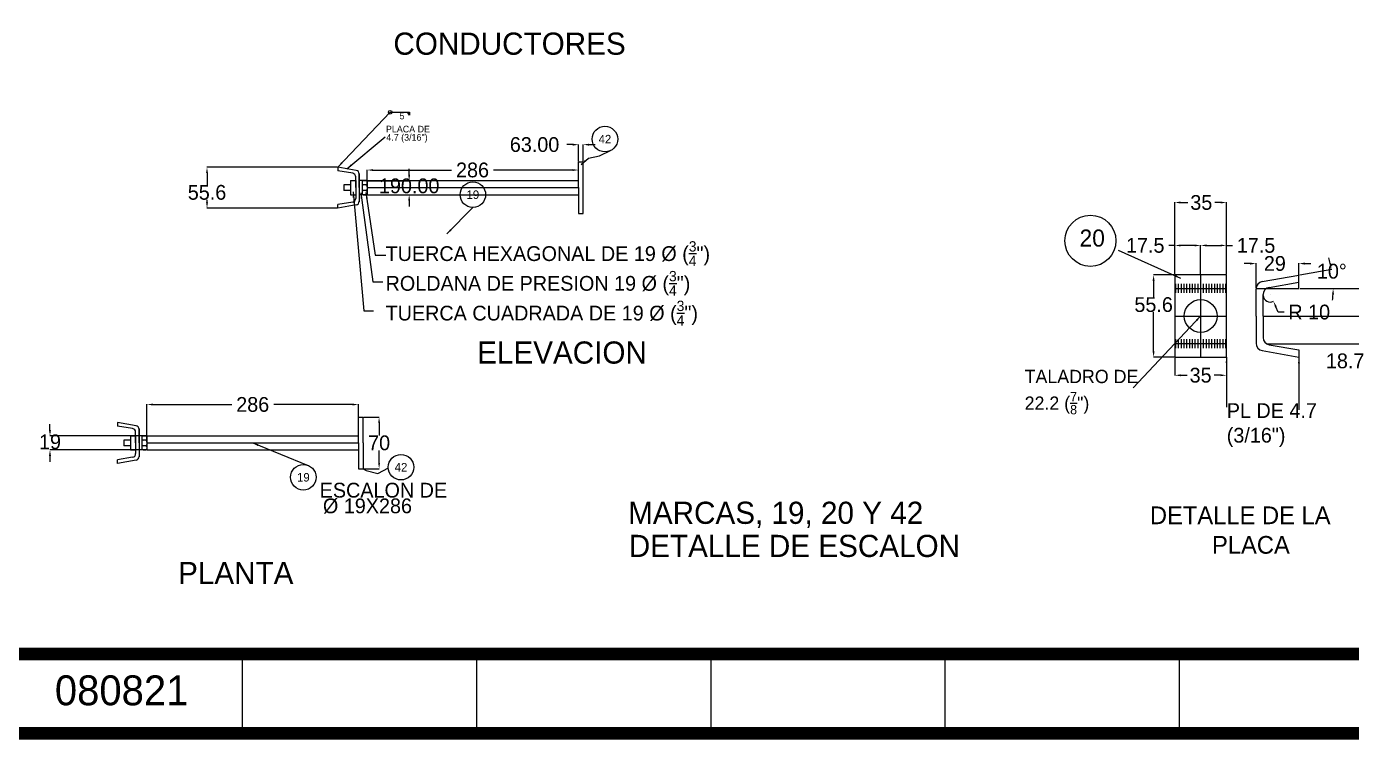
# Model space of a CAD drawing. Header units: centimetres. Extents: x 14 to 66415, y 14 to 43040.
# Drawn here: x 16094 to 34018, y 14 to 9669 of the extents above; entities that cross this region are included whole.
import ezdxf
from ezdxf.enums import TextEntityAlignment as Align

# ---------------------------------------------------------------- set-up
doc = ezdxf.new("R2010")
doc.units = ezdxf.units.CM
doc.header["$LTSCALE"] = 10
doc.header["$MEASUREMENT"] = 0
doc.layers.get('0').update_dxf_attribs({"linetype": 'CONTINUOUS'})
doc.layers.get('DEFPOINTS').update_dxf_attribs({"color": 2, "linetype": 'CONTINUOUS'})
for name, color, linetype in [('ACERO1', 144, 'CONTINUOUS'), ('DIMENCIONES', 252, 'CONTINUOUS'), ('MARCO', 7, 'CONTINUOUS'), ('TEXT', 7, 'CONTINUOUS'), ('TEXTOS', 7, 'CONTINUOUS')]:
    doc.layers.add(name, color=color, linetype=linetype)
doc.styles.get("Standard").update_dxf_attribs({"font": ''})
doc.styles.add('Zurich', font='')
doc.styles.get('Standard').set_extended_font_data('Zurich Ex BT')
doc.styles.get('Zurich').set_extended_font_data('Zurich Ex BT')
doc.dimstyles.get("Standard").update_dxf_attribs({"dimtxt": 200, "dimasz": 80, "dimexe": 3, "dimexo": 10, "dimgap": 0.09, "dimtad": 0, "dimtih": 1, "dimtoh": 1, "dimzin": 0, "dimdsep": 46, "dimtxsty": 'Standard', "dimcen": 0.09, "dimclrd": 256, "dimclre": 256, "dimclrt": 256, "dimadec": 0, "dimazin": 0, "dimtfac": 1, "dimtofl": 0, "dimtmove": 0, "dimatfit": 3, "dimfxl": 0, "dimtolj": 1, "dimtzin": 0, "dimlwd": 0, "dimlwe": 0, "dimarcsym": 0})

# ---------------------------------------------------------------- blocks, each defined once
blk = doc.blocks.new('*D98')
at = {"layer": 'DEFPOINTS', "color": 0}
for p in [(33402, 6122), (33402, 5748), (34343, 5748)]:
    blk.add_point(p, dxfattribs=at)
at = {"layer": 'DIMENCIONES', "lineweight": 0}
for p, q in [((34343, 6122), (34343, 6522)), ((34343, 6522), (34423, 6522)), ((33412, 6122), (34346, 6122)), ((34343, 5828), (34343, 6042)), ((33412, 5748), (34346, 5748))]:
    blk.add_line(p, q, dxfattribs=at)
at = {"layer": 'DIMENCIONES'}
for points in [[(34330, 6042), (34357, 6042), (34343, 6122)], [(34330, 5828), (34357, 5828), (34343, 5748)]]:
    blk.add_solid(points, dxfattribs=at)
at = {"layer": 'DIMENCIONES', "insert": (34741, 6522), "char_height": 200, "attachment_point": 5}
blk.add_mtext('\\A1;18.7', dxfattribs=at)
blk = doc.blocks.new('*D99')
at = {"layer": 'DEFPOINTS', "color": 0}
for p in [(32727, 6459), (32727, 6122), (33307, 6122)]:
    blk.add_point(p, dxfattribs=at)
at = {"layer": 'DIMENCIONES', "lineweight": 0}
for p, q in [((32647, 6459), (32567, 6459)), ((32727, 6132), (32727, 6462)), ((33307, 6132), (33307, 6462)), ((33387, 6459), (33467, 6459))]:
    blk.add_line(p, q, dxfattribs=at)
at = {"layer": 'DIMENCIONES'}
for points in [[(32647, 6472), (32647, 6445), (32727, 6459)], [(33387, 6472), (33387, 6445), (33307, 6459)]]:
    blk.add_solid(points, dxfattribs=at)
at = {"layer": 'DIMENCIONES', "insert": (32981, 6459), "char_height": 200, "attachment_point": 5}
blk.add_mtext('\\A1;29', dxfattribs=at)
blk = doc.blocks.new('*D100')
at = {"layer": 'DEFPOINTS', "color": 0}
for p in [(31627, 6304), (31341, 5192), (31627, 5192)]:
    blk.add_point(p, dxfattribs=at)
at = {"layer": 'DIMENCIONES', "lineweight": 0}
for p, q in [((31617, 6304), (31338, 6304)), ((31341, 6224), (31341, 6003)), ((31341, 5272), (31341, 5800)), ((31617, 5192), (31338, 5192))]:
    blk.add_line(p, q, dxfattribs=at)
at = {"layer": 'DIMENCIONES'}
for points in [[(31327, 6224), (31354, 6224), (31341, 6304)], [(31327, 5272), (31354, 5272), (31341, 5192)]]:
    blk.add_solid(points, dxfattribs=at)
at = {"layer": 'DIMENCIONES', "insert": (31341, 5902), "char_height": 200, "attachment_point": 5}
blk.add_mtext('\\A1;55.6', dxfattribs=at)
blk = doc.blocks.new('*D101')
at = {"layer": 'DEFPOINTS', "color": 0}
for p in [(31627, 5192), (32327, 5192), (32327, 4946)]:
    blk.add_point(p, dxfattribs=at)
at = {"layer": 'DIMENCIONES', "lineweight": 0}
for p, q in [((31627, 5182), (31627, 4943)), ((32327, 5182), (32327, 4943)), ((31707, 4946), (31794, 4946)), ((32247, 4946), (32161, 4946))]:
    blk.add_line(p, q, dxfattribs=at)
at = {"layer": 'DIMENCIONES'}
for points in [[(31707, 4959), (31707, 4933), (31627, 4946)], [(32247, 4959), (32247, 4933), (32327, 4946)]]:
    blk.add_solid(points, dxfattribs=at)
at = {"layer": 'DIMENCIONES', "insert": (31977, 4946), "char_height": 200, "attachment_point": 5}
blk.add_mtext('\\A1;35', dxfattribs=at)
blk = doc.blocks.new('*D102')
at = {"layer": 'DEFPOINTS', "color": 0}
for p in [(32821, 5748), (32867, 5374), (34330, 5374)]:
    blk.add_point(p, dxfattribs=at)
at = {"layer": 'DIMENCIONES', "lineweight": 0}
for p, q in [((32831, 5748), (34333, 5748)), ((34330, 5668), (34330, 5454)), ((32877, 5374), (34333, 5374)), ((34330, 5374), (34330, 5140)), ((34330, 5140), (34250, 5140))]:
    blk.add_line(p, q, dxfattribs=at)
at = {"layer": 'DIMENCIONES'}
for points in [[(34317, 5668), (34343, 5668), (34330, 5748)], [(34317, 5454), (34343, 5454), (34330, 5374)]]:
    blk.add_solid(points, dxfattribs=at)
at = {"layer": 'DIMENCIONES', "insert": (33932, 5140), "char_height": 200, "attachment_point": 5}
blk.add_mtext('\\A1;18.7', dxfattribs=at)
blk = doc.blocks.new('*D199')
at = {"layer": 'DEFPOINTS', "color": 0}
for p in [(20584, 4550), (17724, 4030), (20584, 4030)]:
    blk.add_point(p, dxfattribs=at)
at = {"layer": 'DIMENCIONES', "lineweight": 0}
for p, q in [((17724, 4040), (17724, 4553)), ((17804, 4550), (18870, 4550)), ((20504, 4550), (19438, 4550)), ((20584, 4040), (20584, 4553))]:
    blk.add_line(p, q, dxfattribs=at)
at = {"layer": 'DIMENCIONES'}
for points in [[(17804, 4563), (17804, 4537), (17724, 4550)], [(20504, 4563), (20504, 4537), (20584, 4550)]]:
    blk.add_solid(points, dxfattribs=at)
at = {"layer": 'DIMENCIONES', "insert": (19154, 4550), "char_height": 200, "attachment_point": 5}
blk.add_mtext('\\A1;286', dxfattribs=at)
blk = doc.blocks.new('*D200')
at = {"layer": 'DEFPOINTS', "color": 0}
for p in [(17724, 4125), (16412, 3935), (17724, 3935)]:
    blk.add_point(p, dxfattribs=at)
at = {"layer": 'DIMENCIONES', "lineweight": 0}
for p, q in [((17714, 4125), (16409, 4125)), ((16412, 4205), (16412, 4285)), ((17714, 3935), (16409, 3935)), ((16412, 3855), (16412, 3775))]:
    blk.add_line(p, q, dxfattribs=at)
at = {"layer": 'DIMENCIONES'}
for points in [[(16398, 4205), (16425, 4205), (16412, 4125)], [(16398, 3855), (16425, 3855), (16412, 3935)]]:
    blk.add_solid(points, dxfattribs=at)
at = {"layer": 'DIMENCIONES', "insert": (16412, 4044), "char_height": 200, "attachment_point": 5}
blk.add_mtext('\\A1;19', dxfattribs=at)
blk = doc.blocks.new('*D201')
at = {"layer": 'DEFPOINTS', "color": 0}
for p in [(32327, 6704), (31977, 6304), (32327, 6304)]:
    blk.add_point(p, dxfattribs=at)
at = {"layer": 'DIMENCIONES', "lineweight": 0}
for p, q in [((31977, 6314), (31977, 6707)), ((32057, 6704), (32247, 6704)), ((32327, 6314), (32327, 6707)), ((32327, 6704), (32407, 6704))]:
    blk.add_line(p, q, dxfattribs=at)
at = {"layer": 'DIMENCIONES'}
for points in [[(32057, 6717), (32057, 6691), (31977, 6704)], [(32247, 6717), (32247, 6691), (32327, 6704)]]:
    blk.add_solid(points, dxfattribs=at)
at = {"layer": 'DIMENCIONES', "insert": (32727, 6704), "char_height": 200, "attachment_point": 5}
blk.add_mtext('\\A1;17.5', dxfattribs=at)
blk = doc.blocks.new('*D202')
at = {"layer": 'DEFPOINTS', "color": 0}
for p in [(31627, 6704), (31627, 6304), (31977, 6304)]:
    blk.add_point(p, dxfattribs=at)
at = {"layer": 'DIMENCIONES', "lineweight": 0}
for p, q in [((31627, 6704), (31547, 6704)), ((31627, 6314), (31627, 6707)), ((31897, 6704), (31707, 6704)), ((31977, 6314), (31977, 6707))]:
    blk.add_line(p, q, dxfattribs=at)
at = {"layer": 'DIMENCIONES'}
for points in [[(31707, 6717), (31707, 6691), (31627, 6704)], [(31897, 6717), (31897, 6691), (31977, 6704)]]:
    blk.add_solid(points, dxfattribs=at)
at = {"layer": 'DIMENCIONES', "insert": (31228, 6704), "char_height": 200, "attachment_point": 5}
blk.add_mtext('\\A1;17.5', dxfattribs=at)
blk = doc.blocks.new('*D203')
at = {"layer": 'DEFPOINTS', "color": 0}
for p in [(33307, 6304), (32727, 6122), (32810, 6216), (33307, 6122), (33768, 6209)]:
    blk.add_point(p, dxfattribs=at)
at = {"layer": 'DIMENCIONES', "lineweight": 0}
for p, q in [((33317, 6305), (33750, 6382)), ((33317, 6122), (33773, 6122))]:
    blk.add_line(p, q, dxfattribs=at)
for start, end in [(13.1109, 16.191), (353.8398, 356.9199)]:
    blk.add_arc((32282, 6122), 1488, start, end, dxfattribs=at)
at = {"layer": 'DIMENCIONES'}
for points in [[(33744, 6463), (33718, 6457), (33747, 6381)], [(33755, 6043), (33781, 6042), (33770, 6122)]]:
    blk.add_solid(points, dxfattribs=at)
at = {"layer": 'DIMENCIONES', "insert": (33752, 6354), "char_height": 200, "attachment_point": 5}
blk.add_mtext('\\A1;10°', dxfattribs=at)
blk = doc.blocks.new('*D204')
at = {"layer": 'DEFPOINTS', "color": 0}
for p in [(23625, 8069), (23562, 7836), (23625, 7836)]:
    blk.add_point(p, dxfattribs=at)
at = {"layer": 'DIMENCIONES', "lineweight": 0}
for p, q in [((23482, 8069), (23402, 8069)), ((23562, 7846), (23562, 8072)), ((23625, 7846), (23625, 8072)), ((23705, 8069), (23785, 8069))]:
    blk.add_line(p, q, dxfattribs=at)
at = {"layer": 'DIMENCIONES'}
for points in [[(23482, 8082), (23482, 8055), (23562, 8069)], [(23705, 8082), (23705, 8055), (23625, 8069)]]:
    blk.add_solid(points, dxfattribs=at)
at = {"layer": 'DIMENCIONES', "insert": (22967, 8069), "char_height": 200, "attachment_point": 5}
blk.add_mtext('\\A1;63.00', dxfattribs=at)
blk = doc.blocks.new('*D205')
at = {"layer": 'DEFPOINTS', "color": 0}
for p in [(20305, 7763), (18536, 7207), (20305, 7207)]:
    blk.add_point(p, dxfattribs=at)
at = {"layer": 'DIMENCIONES', "lineweight": 0}
for p, q in [((20295, 7763), (18533, 7763)), ((18536, 7683), (18536, 7524)), ((20295, 7207), (18533, 7207)), ((18536, 7287), (18536, 7320))]:
    blk.add_line(p, q, dxfattribs=at)
at = {"layer": 'DIMENCIONES'}
for points in [[(18523, 7683), (18549, 7683), (18536, 7763)], [(18523, 7287), (18549, 7287), (18536, 7207)]]:
    blk.add_solid(points, dxfattribs=at)
at = {"layer": 'DIMENCIONES', "insert": (18536, 7422), "char_height": 200, "attachment_point": 5}
blk.add_mtext('\\A1;55.6', dxfattribs=at)
blk = doc.blocks.new('*D206')
at = {"layer": 'DEFPOINTS', "color": 0}
for p in [(23562, 7725), (20702, 7486), (23562, 7486)]:
    blk.add_point(p, dxfattribs=at)
at = {"layer": 'DIMENCIONES', "lineweight": 0}
for p, q in [((20702, 7496), (20702, 7728)), ((20782, 7725), (21844, 7725)), ((23482, 7725), (22411, 7725)), ((23562, 7496), (23562, 7728))]:
    blk.add_line(p, q, dxfattribs=at)
at = {"layer": 'DIMENCIONES'}
for points in [[(20782, 7738), (20782, 7712), (20702, 7725)], [(23482, 7738), (23482, 7712), (23562, 7725)]]:
    blk.add_solid(points, dxfattribs=at)
at = {"layer": 'DIMENCIONES', "insert": (22128, 7725), "char_height": 200, "attachment_point": 5}
blk.add_mtext('\\A1;286', dxfattribs=at)
blk = doc.blocks.new('*D207')
at = {"layer": 'DEFPOINTS', "color": 0}
for p in [(20702, 7581), (20702, 7391), (21271, 7391)]:
    blk.add_point(p, dxfattribs=at)
at = {"layer": 'DIMENCIONES', "lineweight": 0}
for p, q in [((21271, 7661), (21271, 7741)), ((20712, 7581), (21274, 7581)), ((20712, 7391), (21274, 7391)), ((21271, 7311), (21271, 7231))]:
    blk.add_line(p, q, dxfattribs=at)
at = {"layer": 'DIMENCIONES'}
for points in [[(21257, 7661), (21284, 7661), (21271, 7581)], [(21257, 7311), (21284, 7311), (21271, 7391)]]:
    blk.add_solid(points, dxfattribs=at)
at = {"layer": 'DIMENCIONES', "insert": (21271, 7510), "char_height": 200, "attachment_point": 5}
blk.add_mtext('\\A1;190.00', dxfattribs=at)
blk = doc.blocks.new('*D213')
at = {"layer": 'DEFPOINTS', "color": 0}
for p in [(20647, 4380), (20647, 3680), (20864, 3680)]:
    blk.add_point(p, dxfattribs=at)
at = {"layer": 'DIMENCIONES', "lineweight": 0}
for p, q in [((20657, 4380), (20867, 4380)), ((20864, 4300), (20864, 4132)), ((20864, 3760), (20864, 3928)), ((20657, 3680), (20867, 3680))]:
    blk.add_line(p, q, dxfattribs=at)
at = {"layer": 'DIMENCIONES'}
for points in [[(20851, 4300), (20877, 4300), (20864, 4380)], [(20851, 3760), (20877, 3760), (20864, 3680)]]:
    blk.add_solid(points, dxfattribs=at)
at = {"layer": 'DIMENCIONES', "insert": (20864, 4030), "char_height": 200, "attachment_point": 5}
blk.add_mtext('\\A1;70', dxfattribs=at)
blk = doc.blocks.new('*D214')
at = {"layer": 'DEFPOINTS', "color": 0}
for p in [(32921, 6038), (32962, 5947)]:
    blk.add_point(p, dxfattribs=at)
at = {"layer": 'DIMENCIONES', "lineweight": 0}
for p, q in [((32921, 6038), (32921, 6038)), ((32921, 6038), (32921, 6038)), ((33028, 5801), (32995, 5874)), ((33108, 5801), (33028, 5801))]:
    blk.add_line(p, q, dxfattribs=at)
blk.add_arc((32921, 6038), 100, 185.7296, 295.9066, dxfattribs=at)
at = {"layer": 'DIMENCIONES'}
blk.add_solid([(33007, 5879), (32983, 5868), (32962, 5947)], dxfattribs=at)
at = {"layer": 'DIMENCIONES', "insert": (33446, 5801), "char_height": 200, "attachment_point": 5}
blk.add_mtext('\\A1;R 10', dxfattribs=at)
blk = doc.blocks.new('*D215')
at = {"layer": 'DEFPOINTS', "color": 0}
for p in [(32327, 7285), (31627, 6304), (32327, 6304)]:
    blk.add_point(p, dxfattribs=at)
at = {"layer": 'DIMENCIONES', "lineweight": 0}
for p, q in [((31627, 6314), (31627, 7288)), ((31707, 7285), (31802, 7285)), ((32247, 7285), (32169, 7285)), ((32327, 6314), (32327, 7288))]:
    blk.add_line(p, q, dxfattribs=at)
at = {"layer": 'DIMENCIONES'}
for points in [[(31707, 7299), (31707, 7272), (31627, 7285)], [(32247, 7299), (32247, 7272), (32327, 7285)]]:
    blk.add_solid(points, dxfattribs=at)
at = {"layer": 'DIMENCIONES', "insert": (31986, 7285), "char_height": 200, "attachment_point": 5}
blk.add_mtext('\\A1;35', dxfattribs=at)

msp = doc.modelspace()

# ---------------------------------------------------------------- hatches: boundary and pattern name
at = {"layer": 'ACERO1'}
h = msp.add_hatch(dxfattribs=at)
h.set_pattern_fill('ANSI31', color=256, scale=300, angle=45, style=0)
h.set_pattern_definition([(90, (2421592.18, -1741117.605), (-37.5, 7e-15), [])])
h.paths.add_polyline_path([(31977.307, 5434.259), (31627.307, 5434.259), (31627.307, 5374.259), (31977.307, 5374.259)])
h.paths.add_polyline_path([(32327.307, 5434.259), (31977.307, 5434.259), (31977.307, 5374.259), (32327.307, 5374.259)])
h.paths.add_polyline_path([(32327.307, 5374.259), (31977.307, 5374.259), (31977.307, 5314.259), (32327.307, 5314.259)])
h.paths.add_polyline_path([(31977.307, 5374.259), (31627.307, 5374.259), (31627.307, 5314.259), (31977.307, 5314.259)])
h.paths.add_polyline_path([(31977.307, 6122.259), (31627.307, 6122.259), (31627.307, 6062.259), (31977.307, 6062.259)])
h.paths.add_polyline_path([(32327.307, 6122.259), (31977.307, 6122.259), (31977.307, 6062.259), (32327.307, 6062.259)])
h.paths.add_polyline_path([(32327.307, 6182.259), (31977.307, 6182.259), (31977.307, 6122.259), (32327.307, 6122.259)])
h.paths.add_polyline_path([(31977.307, 6182.259), (31627.307, 6182.259), (31627.307, 6122.259), (31977.307, 6122.259)])

# ---------------------------------------------------------------- linework, layer by layer
for p, q in [((20304.99, 7763.317), (20304.99, 7715.615)), ((17326.783, 4306.96), (17326.783, 4259.259))]:
    msp.add_line(p, q)
at = {"lineweight": 5}
for centre, radius in [((23918.713, 8144.244), 172.943), ((22132.248, 7391.453), 172.943), ((30486.293, 6766.887), 345.886), ((21160.043, 3701.523), 172.943), ((19839.435, 3564.715), 172.943)]:
    msp.add_circle(centre, radius, dxfattribs=at)
for centre in [(20685.8, 7565.005), (17707.593, 4108.649)]:
    msp.add_arc(centre, 16.447, 0, 90, dxfattribs=at)
at = {"layer": 'ACERO1'}
for p, q in [((20553.6, 7720.193), (20304.99, 7763.317)), ((20506.6, 7680.643), (20304.99, 7715.615)), ((23562.248, 7486.453), (23562.248, 7836.453)), ((23562.248, 7836.453), (23625.248, 7836.453)), ((23625.248, 7136.453), (23625.248, 7836.453)), ((20478.956, 7581.453), (20478.956, 7391.453)), ((20478.956, 7581.453), (20548.054, 7581.453)), ((20548.054, 7486.453), (20548.054, 7631.379)), ((20548.054, 7581.453), (20548.054, 7391.453)), ((20548.054, 7486.453), (20548.054, 7569.762)), ((20595.054, 7676.453), (20595.054, 7296.453)), ((20595.054, 7670.928), (20595.054, 7301.977)), ((20595.054, 7486.453), (20595.054, 7670.928)), ((20595.054, 7581.453), (20595.054, 7391.453)), ((20702.248, 7581.453), (20595.054, 7581.453)), ((20633.149, 7581.453), (20633.149, 7391.453)), ((20633.149, 7565.005), (20633.149, 7407.9)), ((20702.248, 7581.453), (23562.248, 7581.453)), ((20702.248, 7581.453), (20702.248, 7391.453)), ((20702.248, 7565.005), (20702.248, 7541.32)), ((20478.956, 7524.872), (20388.412, 7524.872)), ((20388.412, 7524.872), (20388.412, 7448.033)), ((20478.956, 7448.033), (20388.412, 7448.033)), ((20478.956, 7391.453), (20548.054, 7391.453)), ((20548.054, 7486.453), (20548.054, 7341.526)), ((20595.054, 7486.453), (20595.054, 7301.977)), ((20702.248, 7391.453), (20595.054, 7391.453)), ((20702.248, 7508.425), (20702.248, 7464.48)), ((20702.248, 7486.453), (23562.248, 7486.453)), ((20702.248, 7431.586), (20702.248, 7407.9)), ((20702.248, 7391.453), (23562.248, 7391.453)), ((23562.248, 7486.453), (23562.248, 7136.453)), ((20506.6, 7292.262), (20304.99, 7257.29)), ((20304.99, 7209.589), (20304.99, 7257.29)), ((20553.6, 7252.713), (20304.99, 7207.317)), ((23562.248, 7136.453), (23625.248, 7136.453)), ((31627.307, 6304.259), (31627.307, 5192.259)), ((32327.307, 6304.259), (31627.307, 6304.259)), ((31977.307, 6304.259), (31977.307, 5192.259)), ((32327.307, 5192.259), (32327.307, 6304.259)), ((32810.216, 6215.739), (33307.434, 6303.687)), ((33307.434, 6206.583), (33307.434, 6301.987)), ((31627.307, 6122.259), (32327.307, 6122.259)), ((31627.307, 6122.259), (32327.307, 6122.259)), ((32727.307, 5748.259), (32727.307, 6117.21)), ((32727.434, 6122.259), (33307.434, 6122.259)), ((32904.216, 6136.641), (33307.434, 6206.583)), ((32821.307, 5748.259), (32821.307, 6038.112)), ((32821.307, 5748.259), (32821.307, 5914.878)), ((31627.307, 5748.259), (32327.307, 5748.259)), ((32727.307, 5748.259), (32727.307, 5379.308)), ((32821.307, 5748.259), (32821.307, 5458.406)), ((31627.307, 5374.259), (32327.307, 5374.259)), ((32810.216, 5280.779), (33307.434, 5189.987)), ((32904.216, 5359.877), (33307.434, 5289.935)), ((33307.434, 5289.935), (33307.434, 5194.531)), ((31627.307, 5192.259), (32327.307, 5192.259)), ((17575.393, 4263.836), (17326.783, 4306.96)), ((20584.041, 4030.096), (20584.041, 4380.096)), ((20584.041, 4380.096), (20647.041, 4380.096)), ((20647.041, 4030.096), (20647.041, 4380.096)), ((17528.393, 4224.287), (17326.783, 4259.259)), ((17500.749, 4125.096), (17500.749, 3935.096)), ((17500.749, 4125.096), (17569.847, 4125.096)), ((17569.847, 4030.096), (17569.847, 4175.023)), ((17569.847, 4125.096), (17569.847, 3935.096)), ((17616.847, 4220.096), (17616.847, 3840.096)), ((17616.847, 4214.572), (17616.847, 3845.621)), ((17616.847, 4030.096), (17616.847, 4214.572)), ((17616.847, 4125.096), (17616.847, 3935.096)), ((17724.041, 4125.096), (17616.847, 4125.096)), ((17654.942, 4125.096), (17654.942, 3935.096)), ((17724.041, 4125.096), (20584.041, 4125.096)), ((17724.041, 4125.096), (17724.041, 3935.096)), ((17500.749, 4068.516), (17410.205, 4068.516)), ((17410.205, 4068.516), (17410.205, 3991.677)), ((17500.749, 3991.677), (17410.205, 3991.677)), ((17569.847, 4030.096), (17569.847, 4113.406)), ((17569.847, 4030.096), (17569.847, 3885.17)), ((17616.847, 4030.096), (17616.847, 3845.621)), ((17654.942, 4108.649), (17654.942, 3951.544)), ((17724.041, 4108.649), (17724.041, 4084.963)), ((17724.041, 4052.069), (17724.041, 4008.124)), ((17724.041, 4030.096), (20584.041, 4030.096)), ((17724.041, 3975.229), (17724.041, 3951.544)), ((20584.041, 4030.096), (20584.041, 3680.096)), ((20647.041, 4030.096), (20647.041, 3680.096)), ((17528.393, 3835.906), (17326.783, 3800.934)), ((17326.783, 3753.232), (17326.783, 3800.934)), ((17575.393, 3796.356), (17326.783, 3750.96)), ((17500.749, 3935.096), (17569.847, 3935.096)), ((17724.041, 3935.096), (17616.847, 3935.096)), ((17724.041, 3935.096), (20584.041, 3935.096)), ((20584.041, 3680.096), (20647.041, 3680.096))]:
    msp.add_line(p, q, dxfattribs=at)
at = {"layer": 'ACERO1', "lineweight": 5}
for p, q in [((20649.596, 7581.453), (20685.8, 7581.453)), ((20685.8, 7524.872), (20649.596, 7524.872)), ((20685.8, 7524.872), (20649.596, 7524.872)), ((20685.8, 7448.033), (20649.596, 7448.033)), ((20649.596, 7391.453), (20685.8, 7391.453)), ((17671.39, 4125.096), (17707.593, 4125.096)), ((17707.593, 4068.516), (17671.39, 4068.516)), ((17707.593, 4068.516), (17671.39, 4068.516)), ((17707.593, 3991.677), (17671.39, 3991.677)), ((17671.39, 3935.096), (17707.593, 3935.096))]:
    msp.add_line(p, q, dxfattribs=at)
at = {"layer": 'ACERO1'}
msp.add_circle((31977.307, 5748.259), 222, dxfattribs=at)
for centre, radius, start, end in [((20545.054, 7670.928), 50, 0, 80.1593182), ((20498.054, 7631.379), 50, 0, 80.1593182), ((20498.054, 7341.526), 50, 279.8406818, 0), ((20545.054, 7301.977), 50, 279.8406818, 0), ((32827.307, 6117.21), 100, 99.8406818, 180), ((32921.307, 6038.112), 100, 99.8406818, 180), ((32827.307, 5379.308), 100, 180, 260.1593182), ((32921.307, 5458.406), 100, 180, 260.1593182), ((17519.847, 4175.023), 50, 0, 80.1593182), ((17566.847, 4214.572), 50, 0, 80.1593182), ((17519.847, 3885.17), 50, 279.8406818, 0), ((17566.847, 3845.621), 50, 279.8406818, 0)]:
    msp.add_arc(centre, radius, start, end, dxfattribs=at)
at = {"layer": 'ACERO1', "lineweight": 5}
for centre, start, end in [((20649.596, 7565.005), 90, 180), ((20649.596, 7541.32), 180, 270), ((20685.8, 7541.32), 270, 0), ((20649.596, 7508.425), 90, 180), ((20649.596, 7464.48), 180, 270), ((20649.596, 7431.586), 90, 180), ((20649.596, 7407.9), 180, 270), ((20685.8, 7508.425), 0, 90), ((20685.8, 7508.425), 0, 90), ((20685.8, 7464.48), 270, 0), ((20685.8, 7431.586), 0, 90), ((20685.8, 7407.9), 270, 0), ((17671.39, 4108.649), 90, 180), ((17671.39, 4084.963), 180, 270), ((17671.39, 4052.069), 90, 180), ((17671.39, 4008.124), 180, 270), ((17671.39, 3975.229), 90, 180), ((17671.39, 3951.544), 180, 270), ((17707.593, 4084.963), 270, 0), ((17707.593, 4052.069), 0, 90), ((17707.593, 4052.069), 0, 90), ((17707.593, 4008.124), 270, 0), ((17707.593, 3975.229), 0, 90), ((17707.593, 3951.544), 270, 0)]:
    msp.add_arc(centre, 16.447, start, end, dxfattribs=at)
at = {"layer": 'MARCO', "linetype": 'Continuous'}
for p, q in [((19013.28, 1170.825), (19013.28, 100)), ((22181.536, 1170.825), (22181.536, 100)), ((25349.792, 1170.825), (25349.792, 100)), ((28518.048, 1170.825), (28518.048, 100)), ((31686.304, 1170.825), (31686.304, 100))]:
    msp.add_line(p, q, dxfattribs=at)
at = {"layer": 'MARCO', "linetype": 'Continuous', "const_width": 171.786}
msp.add_lwpolyline([(66329.527, 100), (66329.527, 42954.4), (100, 42954.4), (100, 100)], close=True, dxfattribs=at)
msp.add_lwpolyline([(50804.762, 1170.825), (100, 1170.825)], dxfattribs=at)
at = {"layer": 'TEXTOS', "color": 0}
for p, q in [((21275.368, 8469.239), (21249.797, 8507.639)), ((21275.368, 8507.639), (21275.368, 8469.239))]:
    msp.add_line(p, q, dxfattribs=at)
msp.add_circle((21013.825, 8507.639), 24.831, dxfattribs=at)

# ---------------------------------------------------------------- texts
for s, p in [('CONDUCTORES', (21057.205, 9286.32)), ('MARCAS, 19, 20 Y 42', (24233.001, 2934.172)), ('DETALLE DE ESCALON', (24241.621, 2485.711))]:
    msp.add_text(s, height=300).set_placement(p)
at = {"lineweight": 5, "style": 'Zurich'}
for s, height, p in [('42', 115.2952, (23918.713, 8144.244)), ('19', 115.2952, (22132.248, 7391.453)), ('20', 230.5904, (30510.681, 6804.119)), ('19', 115.2952, (19839.435, 3564.715)), ('42', 115.2952, (21160.043, 3701.523))]:
    msp.add_text(s, height=height, dxfattribs=at).set_placement(p, align=Align.MIDDLE)
at = {"layer": 'DIMENCIONES', "color": 0, "attachment_point": 1}
for s, insert, char_height, width in [('\\A1;TALADRO DE 22.2 ({\\H0.7x;\\S7/8;}")', (29596.362, 5019.919), 180, 1619.61922), ('PL DE 4.7 (3/16")', (32330.6, 4567.926), 200, 1964.92356), ('\\A1;\\pi258.47;DETALLE DE LA \\P\\pi1098.5;PLACA', (31032.411, 3170.117), 240, 3305.51497)]:
    msp.add_mtext(s, dxfattribs=dict(at, insert=insert, char_height=char_height, width=width))
at = {"layer": 'TEXT', "linetype": 'Continuous', "lineweight": 5}
for s, p in [('PLACA DE', (20956.736, 8234.543)), ('4.7 (3/16")', (20961.829, 8122.266))]:
    msp.add_text(s, height=90, dxfattribs=at).set_placement(p)
at = {"layer": 'TEXTOS', "linetype": 'Continuous', "lineweight": 5}
for s, p in [('ESCALON DE', (20060.296, 3290.279)), ('%%c 19X286', (20104.188, 3078.072))]:
    msp.add_text(s, height=200, dxfattribs=at).set_placement(p)
at = {"layer": 'TEXTOS', "lineweight": 5}
msp.add_text('PLANTA', height=300, dxfattribs=at).set_placement((18144.62, 2119.007))
at = {"layer": 'TEXTOS'}
msp.add_text('080821', height=404.9235, dxfattribs=at).set_placement((17381.024, 477.718), align=Align.CENTER)
at = {"layer": 'TEXTOS', "color": 0, "attachment_point": 1}
for s, insert, char_height, width in [('5', (21140.889, 8502.367), 90, 74.91527), ('\\A1;TUERCA HEXAGONAL DE 19 %%C ({\\H0.7x;\\S3/4;}")\\PROLDANA DE PRESION 19 %%C ({\\H0.7x;\\S3/4;}")\\PTUERCA CUADRADA DE 19 %%C ({\\H0.7x;\\S3/4;}")', (20951.391, 6761.464), 200, 5875.51037)]:
    msp.add_mtext(s, dxfattribs=dict(at, insert=insert, char_height=char_height, width=width))
at = {"layer": 'TEXTOS', "color": 0, "insert": (22190.134, 5404.123), "char_height": 300, "attachment_point": 1}
msp.add_mtext('ELEVACION', dxfattribs=at)

# ---------------------------------------------------------------- dimensions: what is measured, and where the dimension line sits
at = {"layer": 'DIMENCIONES'}
dim = msp.add_linear_dim(base=(23625.248, 8068.67), p1=(23562.248, 7836.453), p2=(23625.248, 7836.453), dimstyle='Standard', dxfattribs=at)
dim.commit()
dim.dimension.update_dxf_attribs({"geometry": '*D204', "text_midpoint": (22967.107, 8068.67), "dimtype": 160})
for base, p1, p2, text, picture, middle in [((18536.004, 7207.317), (20304.99, 7763.317), (20304.99, 7207.317), '55.6', '*D205', (18536.004, 7422.104)), ((34343.357, 5748.259), (33401.644, 6122.259), (33401.644, 5748.259), '18.7', '*D98', (34740.871, 6522.34)), ((31340.526, 5192.259), (31627.307, 6304.259), (31627.307, 5192.259), '55.6', '*D100', (31340.526, 5901.545)), ((34329.839, 5374.259), (32821.307, 5748.259), (32867.276, 5374.259), '18.7', '*D102', (33932.325, 5140.043)), ((16411.81, 3935.096), (17724.041, 4125.096), (17724.041, 3935.096), '19', '*D200', (16411.81, 4044.337))]:
    dim = msp.add_linear_dim(base=base, p1=p1, p2=p2, angle=90, text=text, dimstyle='Standard', override={"dimtxt": 200}, dxfattribs=at)
    dim.commit()
    dim.dimension.update_dxf_attribs({"geometry": picture, "text_midpoint": middle, "dimtype": 160})
dim = msp.add_linear_dim(base=(23562.248, 7724.915), p1=(20702.248, 7486.453), p2=(23562.248, 7486.453), text='286', dimstyle='Standard', dxfattribs=at)
dim.commit()
dim.dimension.update_dxf_attribs({"geometry": '*D206', "text_midpoint": (22127.535, 7724.915), "dimtype": 160})
dim = msp.add_linear_dim(base=(21270.688, 7391.453), p1=(20702.248, 7581.453), p2=(20702.248, 7391.453), angle=90, dimstyle='Standard', override={"dimtxt": 200}, dxfattribs=at)
dim.commit()
dim.dimension.update_dxf_attribs({"geometry": '*D207', "text_midpoint": (21270.688, 7509.616), "dimtype": 160})
at = {"layer": 'DIMENCIONES', "color": 0}
dim = msp.add_linear_dim(base=(32327.307, 7285.189), p1=(31627.307, 6304.259), p2=(32327.307, 6304.259), text='35', dimstyle='Standard', override={"dimtxt": 200}, dxfattribs=at)
dim.commit()
dim.dimension.update_dxf_attribs({"geometry": '*D215', "text_midpoint": (31985.686, 7285.189), "dimtype": 160})
at = {"layer": 'DIMENCIONES'}
for base, p1, p2, text, picture, middle in [((31627.307, 6704.049), (31977.307, 6304.259), (31627.307, 6304.259), '17.5', '*D202', (31227.895, 6704.049)), ((20584.041, 4550.023), (17724.041, 4030.096), (20584.041, 4030.096), '286', '*D199', (19154.041, 4550.023))]:
    dim = msp.add_linear_dim(base=base, p1=p1, p2=p2, text=text, dimstyle='Standard', override={"dimtxt": 200}, dxfattribs=at)
    dim.commit()
    dim.dimension.update_dxf_attribs({"geometry": picture, "text_midpoint": middle})
for base, p1, p2, text, picture, middle in [((32327.307, 6704.049), (31977.307, 6304.259), (32327.307, 6304.259), '17.5', '*D201', (32726.719, 6704.049)), ((32727.434, 6458.797), (33307.434, 6122.259), (32727.434, 6122.259), '29', '*D99', (32981.003, 6458.797)), ((32327.307, 4945.988), (31627.307, 5192.259), (32327.307, 5192.259), '35', '*D101', (31977.307, 4945.988))]:
    dim = msp.add_linear_dim(base=base, p1=p1, p2=p2, text=text, dimstyle='Standard', override={"dimtxt": 200}, dxfattribs=at)
    dim.commit()
    dim.dimension.update_dxf_attribs({"geometry": picture, "text_midpoint": middle, "dimtype": 160})
dim = msp.add_angular_dim_2l(base=(33767.52, 6209.064), line1=((32810.216, 6215.739), (33307.434, 6303.687)), line2=((32727.434, 6122.259), (33307.434, 6122.259)), dimstyle='Standard', override={"dimtxt": 200}, dxfattribs=at)
dim.commit()
dim.dimension.update_dxf_attribs({"geometry": '*D203', "text_midpoint": (33751.837, 6354.408), "dimtype": 162})
at = {"layer": 'DIMENCIONES', "color": 0}
dim = msp.add_radius_dim(center=(32921.307, 6038.112), mpoint=(32962.279, 5946.891), text='R 10', dimstyle='Standard', override={"dimtxt": 200}, dxfattribs=at)
dim.commit()
dim.dimension.update_dxf_attribs({"geometry": '*D214', "text_midpoint": (33445.892, 5800.938)})
dim = msp.add_linear_dim(base=(20864.131, 3680.096), p1=(20647.041, 4380.096), p2=(20647.041, 3680.096), angle=90, text='70', dimstyle='Standard', override={"dimtxt": 200}, dxfattribs=at)
dim.commit()
dim.dimension.update_dxf_attribs({"geometry": '*D213', "text_midpoint": (20864.131, 4030.096)})

# ---------------------------------------------------------------- leaders
at = {"layer": 'TEXTOS', "color": 0}
for points in [[(20304.99, 7763.317), (21013.825, 8507.639), (21275.368, 8507.639)], [(20429.295, 7741.755), (20947.269, 8176.084)], [(23596.051, 7798.137), (23696.377, 7886.599), (23844.834, 7917.663), (23992.938, 7988.04)], [(20512.518, 7429.731), (20658.134, 5820.012), (20787.432, 5819.477)], [(20615.179, 7417.126), (20781.291, 6210.451), (20914.461, 6210.378)], [(20685.8, 7419.743), (20810.25, 6573.348), (20957.184, 6572.146)], [(21780.184, 6859.942), (22132.493, 7218.51)], [(31710.777, 6257.776), (30866.08, 6637.095)], [(31977.307, 5748.259), (31062.486, 4778.167)], [(32327.307, 5192.259), (32327.407, 4513.677)], [(33307.434, 5189.987), (33303.841, 4480.312)], [(19154.041, 4030.096), (19904.576, 3724.921)]]:
    msp.add_leader(points, dimstyle='Standard', override={"dimgap": 0.09, "dimtad": 0}, dxfattribs=at)
at = {"layer": 'TEXTOS'}
msp.add_leader([(20647.041, 3680.096), (20688.102, 3654.612), (20848.282, 3615.416), (20989.578, 3691.491)], dimstyle='Standard', override={"dimasz": 20, "dimgap": 0.09, "dimtad": 0, "dimclrd": 256}, dxfattribs=at)

doc.saveas('drawing.dxf')
